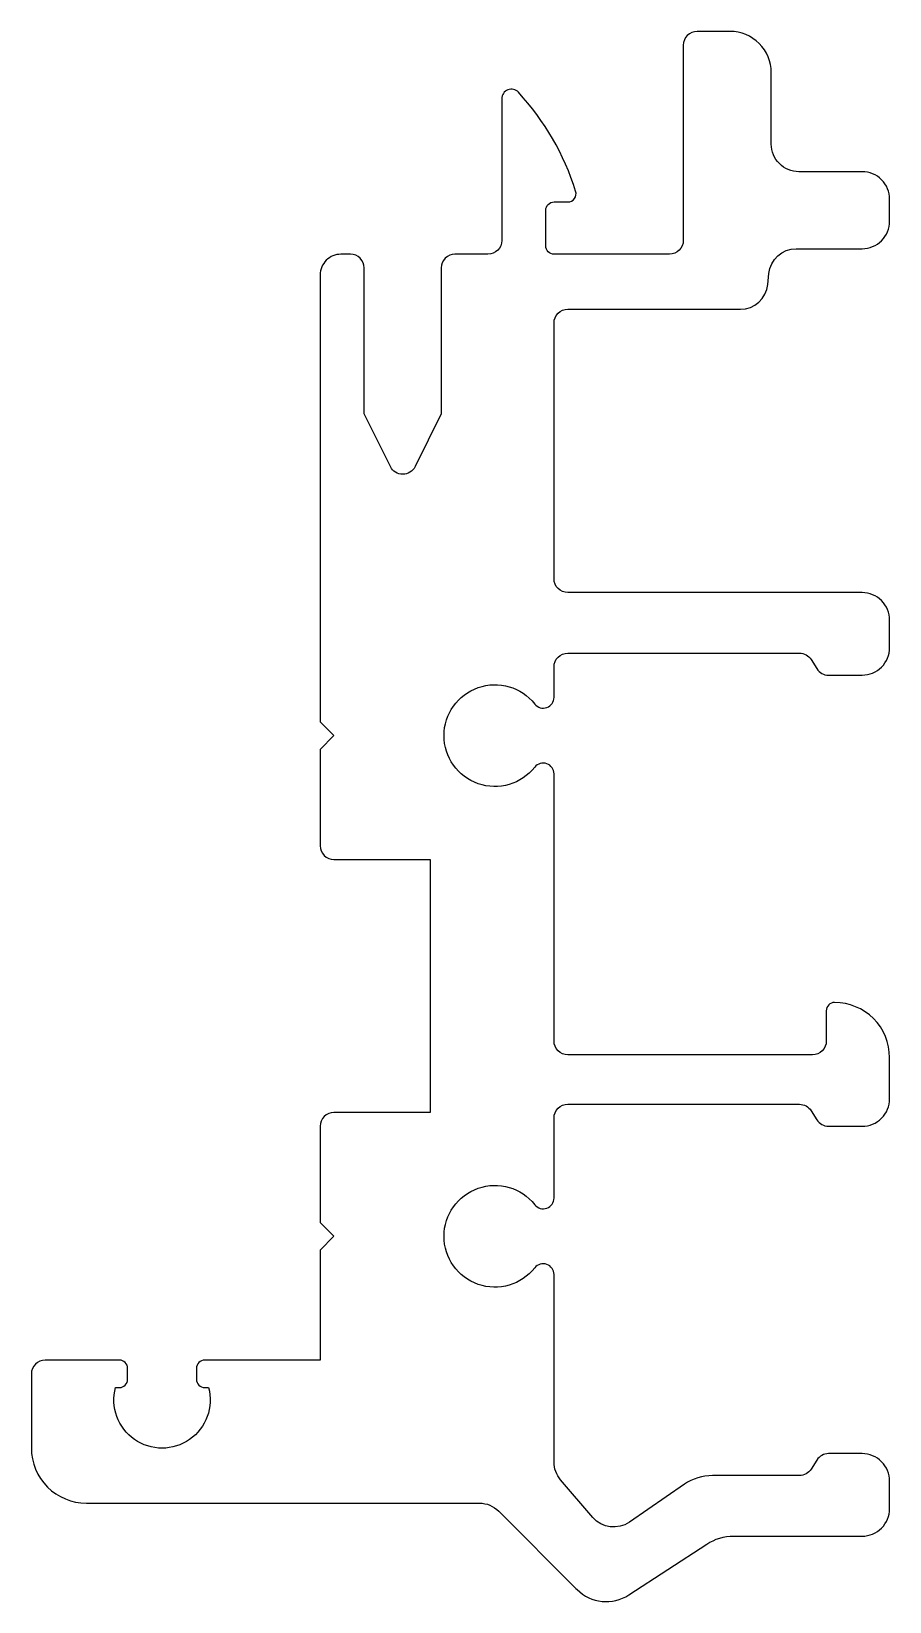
# Model space of a CAD drawing. Extents: x 166.6 to 197.8, y 191 to 248.1.
import ezdxf

# ---------------------------------------------------------------- set-up
doc = ezdxf.new("R2010")
doc.units = 0
doc.layers.get('0').update_dxf_attribs({"linetype": 'CONTINUOUS'})

msp = doc.modelspace()

# ---------------------------------------------------------------- linework, layer by layer
msp.add_lwpolyline([(177.642, 222.517), (177.142, 222.017), (177.142, 218.517, 0.414214), (177.642, 218.017), (181.142, 218.017), (181.142, 208.817), (177.642, 208.817, 0.414214), (177.142, 208.317), (177.142, 204.817), (177.642, 204.317), (177.142, 203.817), (177.142, 199.817), (172.942, 199.817, 0.414214), (172.642, 199.517), (172.642, 199.117, 0.414214), (172.942, 198.817), (173.084, 198.817, -1.300887), (169.701, 198.817), (169.842, 198.817, 0.414214), (170.142, 199.117), (170.142, 199.517, 0.414214), (169.842, 199.817), (167.142, 199.817, 0.414214), (166.642, 199.317), (166.642, 196.617, 0.414214), (168.642, 194.617), (182.928, 194.617, -0.198912), (183.635, 194.324), (186.44, 191.52), (186.482, 191.477, 0.354466), (188.362, 191.281), (191.195, 193.126, -0.145308), (192.177, 193.417), (196.842, 193.417, 0.414214), (197.842, 194.417), (197.842, 195.417, 0.414214), (196.842, 196.417), (195.62, 196.417, 0.258593), (195.196, 196.182), (194.989, 195.852, -0.258593), (194.565, 195.617), (191.402, 195.617, 0.15172), (190.382, 195.301), (188.382, 193.926, -0.382971), (187.057, 194.098), (185.884, 195.462, -0.179419), (185.642, 196.114), (185.642, 202.925, 0.710768), (184.943, 203.169, -2.872905), (184.943, 205.466, 0.710768), (185.642, 205.71), (185.642, 208.617, -0.414214), (186.142, 209.117), (194.565, 209.117, -0.258593), (194.989, 208.882), (195.196, 208.552, 0.258593), (195.62, 208.317), (196.842, 208.317, 0.414214), (197.842, 209.317), (197.842, 210.817, 0.414214), (195.842, 212.817, 0.414214), (195.542, 212.517), (195.542, 211.417, -0.414214), (195.042, 210.917), (186.142, 210.917, -0.414214), (185.642, 211.417), (185.642, 221.125, 0.710768), (184.943, 221.369, -2.872905), (184.943, 223.666, 0.710768), (185.642, 223.91), (185.642, 225.017, -0.414214), (186.142, 225.517), (194.565, 225.517, -0.258593), (194.989, 225.282), (195.196, 224.952, 0.258593), (195.62, 224.717), (196.842, 224.717, 0.414214), (197.842, 225.717), (197.842, 226.717, 0.414214), (196.842, 227.717), (186.142, 227.717, -0.414214), (185.642, 228.217), (185.642, 237.517, -0.414214), (186.142, 238.017), (192.417, 238.017, 0.385314), (193.413, 238.918), (193.452, 239.317, -0.385314), (194.447, 240.217), (196.842, 240.217, 0.414214), (197.842, 241.217), (197.842, 242.017, 0.414214), (196.842, 243.017), (194.542, 243.017, -0.414214), (193.542, 244.017), (193.542, 246.617, 0.414214), (192.042, 248.117), (190.842, 248.117, 0.414214), (190.342, 247.617), (190.342, 240.517, -0.414214), (189.842, 240.017), (185.642, 240.017, -0.414214), (185.342, 240.317), (185.342, 241.617, -0.414214), (185.642, 241.917), (186.142, 241.917, 0.506181), (186.429, 242.307, 0.11068), (184.35, 245.904, 0.683088), (183.742, 245.667), (183.742, 240.517, -0.414214), (183.242, 240.017), (182.042, 240.017, 0.414214), (181.542, 239.517), (181.542, 234.217), (180.591, 232.295, -0.620634), (179.694, 232.295), (178.742, 234.217), (178.742, 239.517, 0.414214), (178.242, 240.017), (177.892, 240.017, 0.414214), (177.142, 239.267), (177.142, 223.017)], format="xyb", close=True)

doc.saveas('drawing.dxf')
